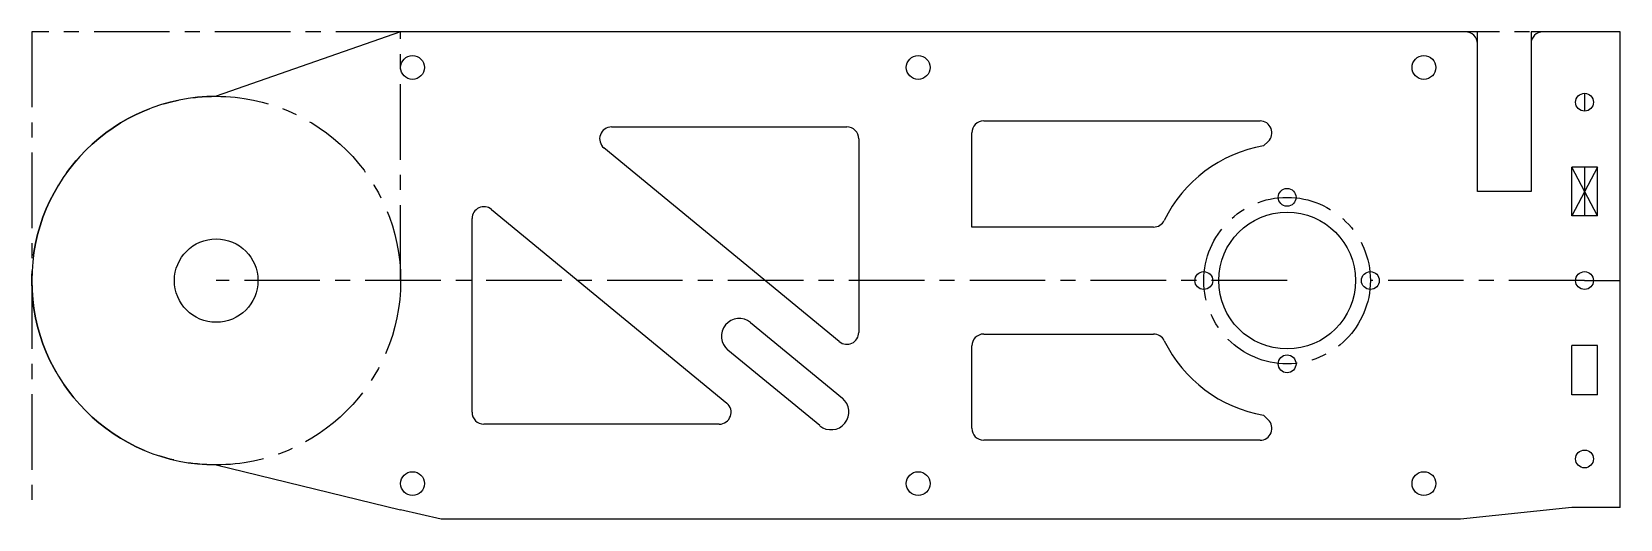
# Model space of a CAD drawing. Header units: millimetres. Extents: x -262 to 5, y -40 to 42.
import ezdxf

# ---------------------------------------------------------------- set-up
doc = ezdxf.new("R2010")
doc.units = ezdxf.units.MM
doc.header["$PDSIZE"] = -1
doc.linetypes.add('CENTERX2', pattern=[20.32, 12.7, -2.54, 2.54, -2.54])

msp = doc.modelspace()

# ---------------------------------------------------------------- linework, layer by layer
at = {"color": 7, "linetype": 'CENTERX2'}
for p, q in [((5.46, 41.75), (-261.54, 41.75)), ((-261.54, 41.75), (-261.54, -38.25)), ((-199.54, -0.1), (-199.54, 41.75)), ((1.61, 10.8), (-2.69, 19)), ((1.61, 19), (-2.69, 10.8)), ((-0.54, 18.9), (-0.54, 10.9)), ((-50.54, -0.1), (-230.54, -0.1)), ((-50.54, -0.1), (-96.74, -0.1)), ((-0.54, -0.1), (-36.54, -0.1)), ((-0.54, -0.1), (5.46, -0.1))]:
    msp.add_line(p, q, dxfattribs=at)
at = {"color": 7, "linetype": 'Continuous'}
for p, q in [((-199.54, 41.75), (-230.54, 30.9)), ((-18.54, 41.75), (-199.54, 41.75)), ((-18.54, 14.9), (-18.54, 41.75)), ((5.46, 41.75), (-9.54, 41.75)), ((-9.54, 41.75), (-9.54, 14.9)), ((5.46, -0.1), (5.46, 41.75)), ((-0.54, 31.4), (-0.54, 28.4)), ((1.61, 19), (-2.69, 19)), ((-2.69, 10.8), (-2.69, 19)), ((1.61, 10.8), (1.61, 19)), ((-9.54, 14.9), (-18.54, 14.9)), ((1.61, 10.8), (-2.69, 10.8)), ((5.46, -38.25), (5.46, -0.1)), ((-2.69, -19.3), (-2.69, -11)), ((1.61, -11), (-2.69, -11)), ((1.61, -19.3), (1.61, -11)), ((1.61, -19.3), (-2.69, -19.3)), ((-230.54, -31.1), (-199.56, -38.66)), ((-192.75, -40.25), (-199.56, -38.66)), ((-2.69, -38.25), (-21.37, -40.25)), ((5.46, -38.25), (-2.69, -38.25)), ((-21.37, -40.25), (-192.75, -40.25))]:
    msp.add_line(p, q, dxfattribs=at)
at = {"color": 7, "linetype": 'Continuous', "lineweight": 25}
for p, q in [((-199.54, 41.75), (-230.54, 30.9)), ((-20.54, 41.75), (-199.54, 41.75)), ((5.46, 41.75), (-7.54, 41.75)), ((5.46, -38.25), (5.46, 41.75)), ((-18.54, 14.9), (-18.54, 39.75)), ((-9.54, 39.75), (-9.54, 14.9)), ((-101.54, 26.75), (-55.09, 26.75)), ((-164.09, 25.75), (-124.54, 25.75)), ((-103.54, 8.9), (-103.54, 24.75)), ((-125.81, -10.36), (-165.37, 22.21)), ((-122.54, 23.75), (-122.54, -8.82)), ((-53.72, 23.3), (-54.5, 22.56)), ((1.61, 19), (-2.69, 19)), ((-2.69, 10.8), (-2.69, 19)), ((1.61, 10.8), (1.61, 19)), ((-9.54, 14.9), (-18.54, 14.9)), ((-184.27, 11.87), (-144.72, -20.7)), ((1.61, 10.8), (-2.69, 10.8)), ((-187.54, -22.25), (-187.54, 10.33)), ((-72.99, 8.9), (-103.54, 8.9)), ((-140.72, -7.16), (-125.28, -19.87)), ((-101.54, -9.1), (-72.99, -9.1)), ((-129.09, -24.5), (-144.53, -11.79)), ((-103.54, -24.95), (-103.54, -11.1)), ((-2.69, -19.3), (-2.69, -11)), ((1.61, -11), (-2.69, -11)), ((1.61, -19.3), (1.61, -11)), ((1.61, -19.3), (-2.69, -19.3)), ((-54.5, -22.75), (-53.72, -23.5)), ((-145.99, -24.25), (-185.54, -24.25)), ((-55.09, -26.95), (-101.54, -26.95)), ((-230.54, -31.1), (-199.56, -38.66)), ((-192.75, -40.25), (-199.56, -38.66)), ((-2.69, -38.25), (-21.37, -40.25)), ((5.46, -38.25), (-2.69, -38.25)), ((-21.37, -40.25), (-192.75, -40.25))]:
    msp.add_line(p, q, dxfattribs=at)
for centre, radius in [((-197.54, 35.75), 2), ((-112.54, 35.75), 2), ((-27.54, 35.75), 2), ((-0.54, 29.9), 1.5), ((-50.54, 13.9), 1.5), ((-50.54, -0.1), 11.5), ((-230.54, -0.1), 7.02), ((-64.54, -0.1), 1.5), ((-36.54, -0.1), 1.5), ((-0.54, -0.1), 1.5), ((-50.54, -14.1), 1.5), ((-0.54, -30.1), 1.5), ((-197.54, -34.25), 2), ((-112.54, -34.25), 2), ((-27.54, -34.25), 2)]:
    msp.add_circle(centre, radius, dxfattribs=at)
at = {"color": 7, "linetype": 'CENTERX2'}
for centre, radius in [((-230.54, -0.1), 31), ((-50.54, -0.1), 14)]:
    msp.add_circle(centre, radius, dxfattribs=at)
at = {"color": 7, "linetype": 'Continuous'}
for centre, radius in [((-0.54, 29.9), 1.5), ((-50.54, 13.9), 1.5), ((-50.54, -0.1), 11.5), ((-230.54, -0.1), 7.02), ((-64.54, -0.1), 1.5), ((-36.54, -0.1), 1.5), ((-0.54, -0.1), 1.5), ((-50.54, -14.1), 1.5), ((-0.54, -30.1), 1.5)]:
    msp.add_circle(centre, radius, dxfattribs=at)
at = {"color": 7, "linetype": 'Continuous', "lineweight": 25}
for centre, radius, start, end in [((-20.54, 39.75), 2, 0, 90), ((-7.54, 39.75), 2, 90, 180), ((-230.54, -0.1), 31, 90, 270), ((-101.54, 24.75), 2, 90, 180), ((-55.09, 24.75), 2, 313.5312, 90), ((-164.09, 23.75), 2, 90, 230.5275), ((-124.54, 23.75), 2, 0, 90), ((-50.54, -0.1), 23, 99.8988, 153.8961), ((-185.54, 10.33), 2, 50.5275, 180), ((-72.99, 10.9), 2, 270, 333.8961), ((-142.62, -9.47), 3, 50.5275, 230.5275), ((-124.54, -8.82), 2, 230.5275, 0), ((-101.54, -11.1), 2, 90, 180), ((-72.99, -11.1), 2, 26.1039, 90), ((-50.54, -0.1), 23, 206.1039, 260.1012), ((-145.99, -22.25), 2, 270, 50.5275), ((-127.19, -22.19), 3, 230.5275, 50.5275), ((-185.54, -22.25), 2, 180, 270), ((-55.09, -24.95), 2, 270, 46.4688), ((-101.54, -24.95), 2, 180, 270)]:
    msp.add_arc(centre, radius, start, end, dxfattribs=at)
at = {"color": 7, "linetype": 'Continuous'}
msp.add_arc((-230.54, -0.1), 31, 90, 270, dxfattribs=at)
msp.add_point((-0.54, 14.9), dxfattribs=at)

doc.saveas('drawing.dxf')
